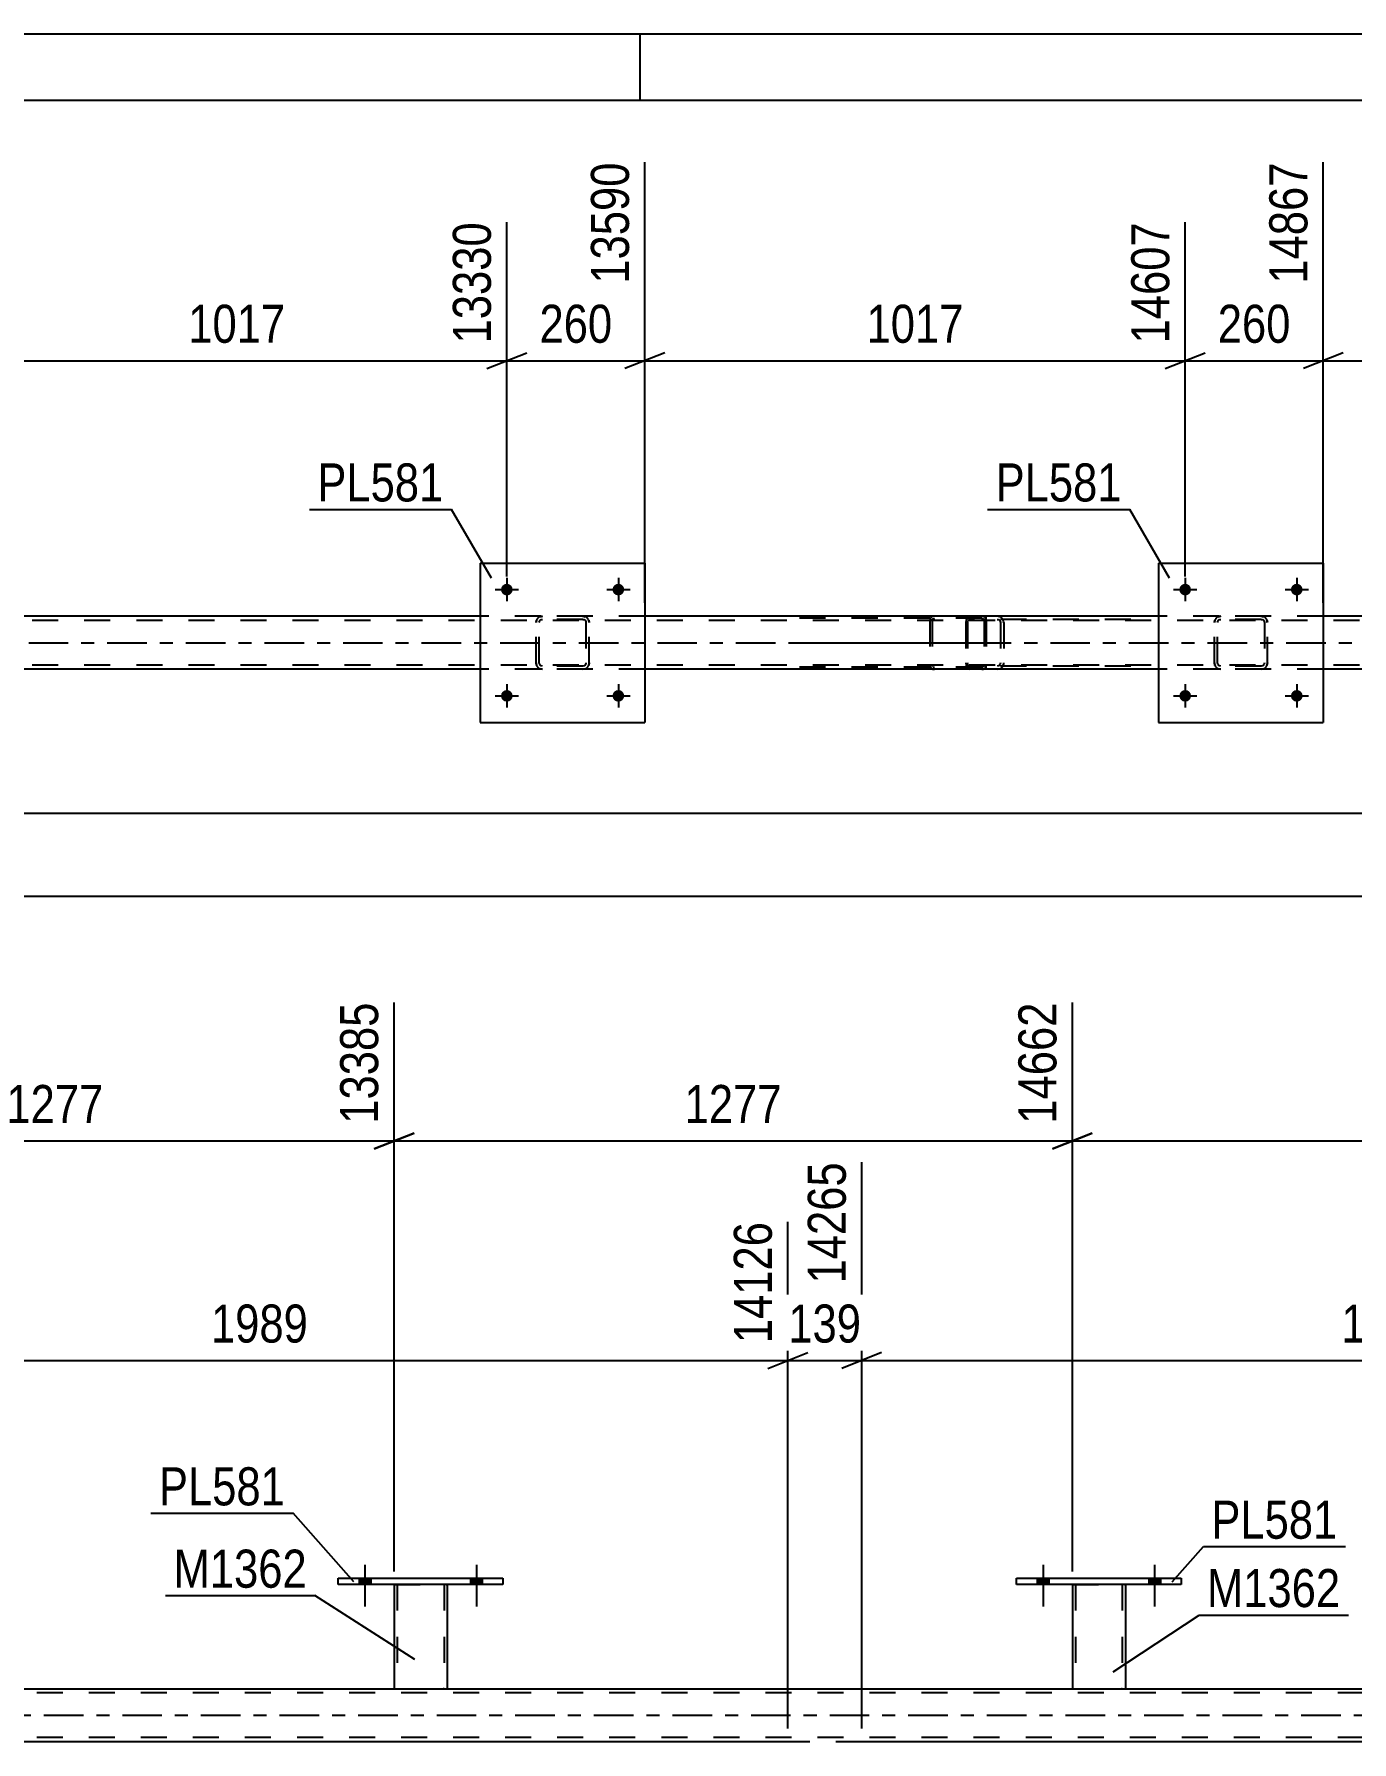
# Model space of a CAD drawing. Header units: millimetres. Extents: x 0 to 841, y 0 to 594.
# Drawn here: x 585.4 to 684.6, y 465.4 to 594 of the extents above; entities that cross this region are included whole.
import ezdxf

# ---------------------------------------------------------------- set-up
doc = ezdxf.new("R2010")
doc.units = ezdxf.units.MM
doc.linetypes.add('DXK_LINE_DOT2', pattern=[3.9198, 1.9599, -1.9599])
doc.linetypes.add('DXK_LINE_DOT3', pattern=[5.9187, 2.979, -0.9799, 0.9799, -0.9799])
doc.styles.add('Arial Narrow', font='ARIALN.TTF', dxfattribs={"height": 0.2})

# ---------------------------------------------------------------- blocks, each defined once
blk = doc.blocks.new('Unknown-318884897-1133')
at = {"color": 5, "linetype": 'Continuous'}
for p, q in [((841, 594), (0, 594)), ((631, 589), (631, 594)), ((836, 589), (5, 589))]:
    blk.add_line(p, q, dxfattribs=at)
blk = doc.blocks.new('Part-318884897-2855 - 2837')
at = {"color": 2, "linetype": 'Continuous'}
for p, q in [((670.05, 554.17), (670.05, 542.17)), ((670.05, 554.17), (682.45, 554.17)), ((682.45, 554.17), (682.45, 542.17)), ((670.05, 542.17), (682.45, 542.17))]:
    blk.add_line(p, q, dxfattribs=at)
blk = doc.blocks.new('Bolt-318884897-2897 - 2837')
at = {"linetype": 'Continuous'}
for points in [[(621.4, 544.17, -1), (620.52, 544.17, -1)], [(629.8, 544.17, -1), (628.92, 544.17, -1)]]:
    blk.add_hatch(color=1, dxfattribs=at).paths.add_polyline_path(points)
at = {"color": 1, "linetype": 'Continuous'}
for p, q in [((620.08, 544.17), (621.84, 544.17)), ((620.96, 545.05), (620.96, 543.29)), ((628.48, 544.17), (630.24, 544.17)), ((629.36, 545.05), (629.36, 543.29))]:
    blk.add_line(p, q, dxfattribs=at)
blk = doc.blocks.new('Bolt-318884897-2898 - 2837')
at = {"linetype": 'Continuous'}
for points in [[(621.4, 552.17, -1), (620.52, 552.17, -1)], [(629.8, 552.17, -1), (628.92, 552.17, -1)]]:
    blk.add_hatch(color=1, dxfattribs=at).paths.add_polyline_path(points)
at = {"color": 1, "linetype": 'Continuous'}
for p, q in [((620.96, 553.05), (620.96, 551.29)), ((629.36, 553.05), (629.36, 551.29)), ((620.08, 552.17), (621.84, 552.17)), ((628.48, 552.17), (630.24, 552.17))]:
    blk.add_line(p, q, dxfattribs=at)
blk = doc.blocks.new('Bolt-318884897-2899 - 2837')
at = {"linetype": 'Continuous'}
for points in [[(672.49, 544.17, -1), (671.61, 544.17, -1)], [(680.89, 544.17, -1), (680.01, 544.17, -1)]]:
    blk.add_hatch(color=1, dxfattribs=at).paths.add_polyline_path(points)
at = {"color": 1, "linetype": 'Continuous'}
for p, q in [((671.17, 544.17), (672.93, 544.17)), ((672.05, 545.05), (672.05, 543.29)), ((679.57, 544.17), (681.33, 544.17)), ((680.45, 545.05), (680.45, 543.29))]:
    blk.add_line(p, q, dxfattribs=at)
blk = doc.blocks.new('Bolt-318884897-2900 - 2837')
at = {"linetype": 'Continuous'}
for points in [[(672.49, 552.17, -1), (671.61, 552.17, -1)], [(680.89, 552.17, -1), (680.01, 552.17, -1)]]:
    blk.add_hatch(color=1, dxfattribs=at).paths.add_polyline_path(points)
at = {"color": 1, "linetype": 'Continuous'}
for p, q in [((672.05, 553.05), (672.05, 551.29)), ((680.45, 553.05), (680.45, 551.29)), ((671.17, 552.17), (672.93, 552.17)), ((679.57, 552.17), (681.33, 552.17))]:
    blk.add_line(p, q, dxfattribs=at)
blk = doc.blocks.new('Part-318884897-2944 - 2837')
at = {"color": 7, "linetype": 'DXK_LINE_DOT2'}
for p, q in [((623.16, 549.69), (623.2, 549.87)), ((623.2, 549.87), (623.16, 549.69)), ((623.16, 546.65), (623.16, 549.69)), ((623.4, 549.69), (623.42, 549.78)), ((623.4, 546.65), (623.4, 549.69)), ((623.42, 549.78), (623.48, 549.86)), ((623.46, 550.13), (623.64, 550.17)), ((623.64, 550.17), (623.46, 550.13)), ((623.48, 549.86), (623.55, 549.91)), ((623.55, 549.91), (623.64, 549.93)), ((626.68, 550.17), (623.64, 550.17)), ((626.68, 549.93), (623.64, 549.93)), ((626.68, 550.17), (626.87, 550.13)), ((626.87, 550.13), (626.68, 550.17)), ((626.68, 549.93), (626.78, 549.91)), ((626.78, 549.91), (626.85, 549.86)), ((626.85, 549.86), (626.91, 549.78)), ((626.91, 549.78), (626.92, 549.69)), ((626.92, 549.69), (626.92, 546.65)), ((627.13, 549.87), (627.16, 549.69)), ((627.16, 549.69), (627.13, 549.87)), ((627.16, 546.65), (627.16, 549.69)), ((623.2, 546.46), (623.16, 546.65)), ((623.16, 546.65), (623.2, 546.46)), ((623.42, 546.55), (623.4, 546.65)), ((623.48, 546.48), (623.42, 546.55)), ((626.91, 546.55), (626.85, 546.48)), ((626.92, 546.65), (626.91, 546.55)), ((627.16, 546.65), (627.13, 546.46)), ((627.13, 546.46), (627.16, 546.65)), ((623.64, 546.17), (623.46, 546.2)), ((623.46, 546.2), (623.64, 546.17)), ((623.55, 546.42), (623.48, 546.48)), ((623.64, 546.41), (623.55, 546.42)), ((626.68, 546.41), (623.64, 546.41)), ((626.68, 546.17), (623.64, 546.17)), ((626.78, 546.42), (626.68, 546.41)), ((626.87, 546.2), (626.68, 546.17)), ((626.68, 546.17), (626.87, 546.2)), ((626.85, 546.48), (626.78, 546.42))]:
    blk.add_line(p, q, dxfattribs=at)
at = {"color": 7, "linetype": 'DXK_LINE_DOT3'}
blk.add_line((625.16, 548.17), (625.16, 548.17), dxfattribs=at)
at = {"color": 7, "linetype": 'DXK_LINE_DOT2'}
for centre, start, end in [((623.64, 549.69), 112.5, 157.5), ((623.64, 549.69), 112.5, 157.5), ((626.68, 549.69), 22.5, 67.5), ((626.68, 549.69), 22.5, 67.5), ((623.64, 546.65), 202.5, 247.5), ((623.64, 546.65), 202.5, 247.5), ((626.68, 546.65), 292.5, 337.5), ((626.68, 546.65), 292.5, 337.5)]:
    blk.add_arc(centre, 0.48, start, end, dxfattribs=at)
blk = doc.blocks.new('Part-318884897-2949 - 2837')
at = {"color": 2, "linetype": 'Continuous'}
for p, q in [((618.96, 554.17), (618.96, 542.17)), ((618.96, 554.17), (631.36, 554.17)), ((631.36, 554.17), (631.36, 542.17)), ((618.96, 542.17), (631.36, 542.17))]:
    blk.add_line(p, q, dxfattribs=at)
blk = doc.blocks.new('Part-318884897-2950 - 2837')
at = {"color": 7, "linetype": 'DXK_LINE_DOT2'}
for p, q in [((674.25, 549.69), (674.28, 549.87)), ((674.28, 549.87), (674.25, 549.69)), ((674.25, 546.65), (674.25, 549.69)), ((674.49, 549.69), (674.5, 549.78)), ((674.49, 546.65), (674.49, 549.69)), ((674.5, 549.78), (674.56, 549.86)), ((674.54, 550.13), (674.73, 550.17)), ((674.73, 550.17), (674.54, 550.13)), ((674.56, 549.86), (674.63, 549.91)), ((674.63, 549.91), (674.73, 549.93)), ((677.77, 550.17), (674.73, 550.17)), ((677.77, 549.93), (674.73, 549.93)), ((677.77, 550.17), (677.95, 550.13)), ((677.95, 550.13), (677.77, 550.17)), ((677.77, 549.93), (677.86, 549.91)), ((677.86, 549.91), (677.94, 549.86)), ((677.94, 549.86), (677.99, 549.78)), ((677.99, 549.78), (678.01, 549.69)), ((678.01, 549.69), (678.01, 546.65)), ((678.21, 549.87), (678.25, 549.69)), ((678.25, 549.69), (678.21, 549.87)), ((678.25, 546.65), (678.25, 549.69)), ((674.28, 546.46), (674.25, 546.65)), ((674.25, 546.65), (674.28, 546.46)), ((674.5, 546.55), (674.49, 546.65)), ((674.56, 546.48), (674.5, 546.55)), ((677.99, 546.55), (677.94, 546.48)), ((678.01, 546.65), (677.99, 546.55)), ((678.25, 546.65), (678.21, 546.46)), ((678.21, 546.46), (678.25, 546.65)), ((674.73, 546.17), (674.54, 546.2)), ((674.54, 546.2), (674.73, 546.17)), ((674.63, 546.42), (674.56, 546.48)), ((674.73, 546.41), (674.63, 546.42)), ((677.77, 546.41), (674.73, 546.41)), ((677.77, 546.17), (674.73, 546.17)), ((677.86, 546.42), (677.77, 546.41)), ((677.95, 546.2), (677.77, 546.17)), ((677.77, 546.17), (677.95, 546.2)), ((677.94, 546.48), (677.86, 546.42))]:
    blk.add_line(p, q, dxfattribs=at)
at = {"color": 7, "linetype": 'DXK_LINE_DOT3'}
blk.add_line((676.25, 548.17), (676.25, 548.17), dxfattribs=at)
at = {"color": 7, "linetype": 'DXK_LINE_DOT2'}
for centre, start, end in [((674.73, 549.69), 112.5, 157.5), ((674.73, 549.69), 112.5, 157.5), ((677.77, 549.69), 22.5, 67.5), ((677.77, 549.69), 22.5, 67.5), ((674.73, 546.65), 202.5, 247.5), ((674.73, 546.65), 202.5, 247.5), ((677.77, 546.65), 292.5, 337.5), ((677.77, 546.65), 292.5, 337.5)]:
    blk.add_arc(centre, 0.48, start, end, dxfattribs=at)
blk = doc.blocks.new('Part-318884897-2970 - 2837')
at = {"color": 7, "linetype": 'DXK_LINE_DOT2'}
for p, q in [((655.55, 549.87), (655.53, 549.69)), ((655.53, 549.69), (655.53, 546.65)), ((655.6, 550.03), (655.55, 549.87)), ((655.69, 550.13), (655.6, 550.03)), ((655.66, 549.69), (655.67, 549.78)), ((655.66, 549.69), (655.66, 546.65)), ((655.67, 549.78), (655.7, 549.86)), ((655.8, 550.17), (655.69, 550.13)), ((655.7, 549.86), (655.74, 549.91)), ((655.74, 549.91), (655.8, 549.93)), ((667.95, 550.17), (655.8, 550.17)), ((667.95, 549.93), (655.8, 549.93)), ((657.07, 549.93), (657.07, 550.17)), ((658.08, 550.13), (657.89, 550.17)), ((657.89, 549.93), (657.98, 549.91)), ((657.98, 549.91), (658.07, 549.86)), ((658.07, 549.86), (658.12, 549.78)), ((658.12, 549.78), (658.14, 549.69)), ((658.14, 549.69), (658.14, 546.65)), ((658.37, 549.77), (658.35, 549.87)), ((658.39, 549.69), (658.37, 549.77)), ((658.39, 549.69), (658.39, 546.65)), ((655.53, 546.65), (655.55, 546.46)), ((655.67, 546.55), (655.66, 546.65)), ((655.69, 546.51), (655.67, 546.55)), ((658.12, 546.55), (658.07, 546.48)), ((658.14, 546.65), (658.12, 546.55)), ((658.35, 546.46), (658.38, 546.58)), ((658.38, 546.58), (658.39, 546.65)), ((655.55, 546.46), (655.6, 546.31)), ((655.6, 546.31), (655.69, 546.2)), ((655.7, 546.48), (655.69, 546.51)), ((655.69, 546.2), (655.8, 546.17)), ((655.74, 546.42), (655.7, 546.48)), ((655.8, 546.41), (655.74, 546.42)), ((667.95, 546.41), (655.8, 546.41)), ((667.95, 546.17), (655.8, 546.17)), ((657.07, 546.17), (657.07, 546.41)), ((657.98, 546.42), (657.89, 546.41)), ((657.89, 546.17), (658.08, 546.2)), ((658.07, 546.48), (657.98, 546.42))]:
    blk.add_line(p, q, dxfattribs=at)
for centre, start, end in [((657.9, 549.67), 23.8494, 68.8059), ((657.9, 546.66), 291.1941, 336.1506)]:
    blk.add_arc(centre, 0.492, start, end, dxfattribs=at)
blk = doc.blocks.new('Part-318884897-2974 - 2837')
at = {"color": 7, "linetype": 'DXK_LINE_DOT2'}
for p, q in [((656.73, 550.17), (641.4, 550.17)), ((656.73, 550.01), (641.4, 550.01)), ((652.84, 549.97), (652.82, 549.85)), ((652.82, 549.85), (652.82, 546.49)), ((652.99, 549.85), (653, 549.91)), ((652.99, 549.85), (652.99, 546.49)), ((653, 549.91), (653.04, 549.96)), ((653.16, 550.17), (653.03, 550.14)), ((653.04, 549.96), (653.09, 549.99)), ((653.09, 549.99), (653.16, 550.01)), ((656.86, 550.14), (656.73, 550.17)), ((656.73, 550.01), (656.8, 549.99)), ((656.8, 549.99), (656.82, 549.98)), ((656.82, 549.98), (656.85, 549.96)), ((656.85, 549.96), (656.89, 549.91)), ((656.89, 549.91), (656.9, 549.85)), ((656.9, 549.85), (656.9, 546.49)), ((657.07, 549.85), (657.05, 549.97)), ((657.07, 549.85), (657.07, 546.49)), ((656.73, 546.33), (641.4, 546.33)), ((656.73, 546.17), (641.4, 546.17)), ((652.82, 546.49), (652.84, 546.36)), ((653, 546.43), (652.99, 546.49)), ((653.04, 546.37), (653, 546.43)), ((653.03, 546.19), (653.16, 546.17)), ((653.04, 546.37), (653.07, 546.35)), ((653.07, 546.35), (653.09, 546.34)), ((653.09, 546.34), (653.16, 546.33)), ((656.8, 546.34), (656.73, 546.33)), ((656.73, 546.17), (656.86, 546.19)), ((656.85, 546.37), (656.8, 546.34)), ((656.89, 546.43), (656.85, 546.37)), ((656.9, 546.49), (656.89, 546.43)), ((657.05, 546.36), (657.07, 546.49))]:
    blk.add_line(p, q, dxfattribs=at)
at = {"color": 7, "linetype": 'DXK_LINE_DOT3'}
blk.add_line((643.19, 548.17), (658.36, 548.17), dxfattribs=at)
at = {"color": 7, "linetype": 'DXK_LINE_DOT2'}
for centre, start, end in [((653.14, 549.83), 110.7583, 155.68), ((656.75, 549.83), 24.32, 69.2417), ((653.14, 546.5), 204.32, 249.2417), ((656.75, 546.5), 290.7583, 335.68)]:
    blk.add_arc(centre, 0.331, start, end, dxfattribs=at)
blk = doc.blocks.new('Part-318884897-3047 - 2837')
at = {"color": 7, "linetype": 'DXK_LINE_DOT2'}
for p, q in [((751.81, 549.85), (87.78, 549.85)), ((631.36, 550.17), (618.96, 550.17)), ((682.45, 550.17), (670.05, 550.17)), ((751.81, 546.49), (87.78, 546.49)), ((631.36, 546.17), (618.96, 546.17)), ((682.45, 546.17), (670.05, 546.17))]:
    blk.add_line(p, q, dxfattribs=at)
at = {"color": 2, "linetype": 'Continuous'}
for p, q in [((618.96, 550.17), (580.28, 550.17)), ((670.05, 550.17), (631.36, 550.17)), ((721.13, 550.17), (682.45, 550.17)), ((618.96, 546.17), (580.28, 546.17)), ((670.05, 546.17), (631.36, 546.17)), ((721.13, 546.17), (682.45, 546.17))]:
    blk.add_line(p, q, dxfattribs=at)
at = {"color": 7, "linetype": 'DXK_LINE_DOT3'}
blk.add_line((87.78, 548.17), (751.81, 548.17), dxfattribs=at)
blk = doc.blocks.new('Part-318884897-3886 - 3819')
at = {"color": 2, "linetype": 'Continuous'}
for p, q in [((77.08, 469.4), (783.51, 469.4)), ((642.12, 465.4), (562.56, 465.4)), ((727.25, 465.4), (647.69, 465.4))]:
    blk.add_line(p, q, dxfattribs=at)
at = {"color": 7, "linetype": 'DXK_LINE_DOT2'}
for p, q in [((783.51, 469.08), (77.08, 469.08)), ((783.51, 465.72), (77.08, 465.72)), ((647.69, 465.4), (642.12, 465.4))]:
    blk.add_line(p, q, dxfattribs=at)
at = {"color": 7, "linetype": 'DXK_LINE_DOT3'}
blk.add_line((77.08, 467.4), (783.51, 467.4), dxfattribs=at)
blk = doc.blocks.new('Bolt-318884897-4230 - 3819')
at = {"linetype": 'Continuous'}
for points in [[(660.91, 477.24), (661.79, 477.24), (661.79, 477.72), (660.91, 477.72)], [(669.31, 477.24), (670.19, 477.24), (670.19, 477.72), (669.31, 477.72)]]:
    blk.add_hatch(color=1, dxfattribs=at).paths.add_polyline_path(points)
at = {"color": 1, "linetype": 'Continuous'}
for p, q in [((661.35, 478.72), (661.35, 475.6)), ((669.75, 478.72), (669.75, 475.6)), ((660.91, 477.72), (660.91, 477.24)), ((661.79, 477.72), (661.79, 477.24)), ((669.31, 477.72), (669.31, 477.24)), ((670.19, 477.72), (670.19, 477.24))]:
    blk.add_line(p, q, dxfattribs=at)
blk = doc.blocks.new('Part-318884897-4177 - 3819')
at = {"color": 2, "linetype": 'Continuous'}
for p, q in [((612.47, 477.24), (612.47, 469.4)), ((616.47, 477.24), (616.47, 469.4)), ((612.47, 469.4), (616.47, 469.4))]:
    blk.add_line(p, q, dxfattribs=at)
at = {"color": 7, "linetype": 'DXK_LINE_DOT2'}
for p, q in [((612.47, 477.24), (616.47, 477.24)), ((612.47, 477.24), (612.47, 477.24)), ((612.47, 477.24), (612.47, 477.24)), ((612.71, 477.24), (612.71, 469.4)), ((616.23, 477.24), (616.23, 469.4)), ((616.47, 477.24), (616.47, 477.24)), ((616.47, 477.24), (616.47, 477.24)), ((616.21, 469.4), (616.17, 469.4)), ((616.17, 469.4), (616.21, 469.4)), ((616.23, 469.4), (616.21, 469.4)), ((616.21, 469.4), (616.23, 469.4))]:
    blk.add_line(p, q, dxfattribs=at)
blk = doc.blocks.new('Part-318884897-4182 - 3819')
at = {"color": 2, "linetype": 'Continuous'}
for p, q in [((608.27, 477.72), (620.67, 477.72)), ((608.27, 477.24), (608.27, 477.72)), ((620.67, 477.24), (608.27, 477.24)), ((620.67, 477.72), (620.67, 477.24))]:
    blk.add_line(p, q, dxfattribs=at)
blk = doc.blocks.new('Part-318884897-4187 - 3819')
at = {"color": 2, "linetype": 'Continuous'}
for p, q in [((663.55, 477.24), (663.55, 469.4)), ((667.55, 477.24), (667.55, 469.4)), ((663.55, 469.4), (667.55, 469.4))]:
    blk.add_line(p, q, dxfattribs=at)
at = {"color": 7, "linetype": 'DXK_LINE_DOT2'}
for p, q in [((663.55, 477.24), (667.55, 477.24)), ((663.55, 477.24), (663.55, 477.24)), ((663.55, 477.24), (663.55, 477.24)), ((663.79, 477.24), (663.79, 469.4)), ((667.31, 477.24), (667.31, 469.4)), ((667.55, 477.24), (667.55, 477.24)), ((667.55, 477.24), (667.55, 477.24)), ((667.29, 469.4), (667.25, 469.4)), ((667.25, 469.4), (667.29, 469.4)), ((667.31, 469.4), (667.29, 469.4)), ((667.29, 469.4), (667.31, 469.4))]:
    blk.add_line(p, q, dxfattribs=at)
blk = doc.blocks.new('Part-318884897-4192 - 3819')
at = {"color": 2, "linetype": 'Continuous'}
for p, q in [((659.35, 477.72), (671.75, 477.72)), ((659.35, 477.24), (659.35, 477.72)), ((671.75, 477.24), (659.35, 477.24)), ((671.75, 477.72), (671.75, 477.24))]:
    blk.add_line(p, q, dxfattribs=at)
blk = doc.blocks.new('Bolt-318884897-4229 - 3819')
at = {"linetype": 'Continuous'}
for points in [[(660.91, 477.24), (661.79, 477.24), (661.79, 477.72), (660.91, 477.72)], [(669.31, 477.24), (670.19, 477.24), (670.19, 477.72), (669.31, 477.72)]]:
    blk.add_hatch(color=1, dxfattribs=at).paths.add_polyline_path(points)
at = {"color": 1, "linetype": 'Continuous'}
for p, q in [((661.35, 478.72), (661.35, 475.6)), ((669.75, 478.72), (669.75, 475.6)), ((660.91, 477.72), (660.91, 477.24)), ((661.79, 477.72), (661.79, 477.24)), ((669.31, 477.72), (669.31, 477.24)), ((670.19, 477.72), (670.19, 477.24))]:
    blk.add_line(p, q, dxfattribs=at)
blk = doc.blocks.new('Bolt-318884897-4243 - 3819')
at = {"linetype": 'Continuous'}
for points in [[(609.83, 477.24), (610.71, 477.24), (610.71, 477.72), (609.83, 477.72)], [(618.23, 477.24), (619.11, 477.24), (619.11, 477.72), (618.23, 477.72)]]:
    blk.add_hatch(color=1, dxfattribs=at).paths.add_polyline_path(points)
at = {"color": 1, "linetype": 'Continuous'}
for p, q in [((610.27, 478.72), (610.27, 475.6)), ((618.67, 478.72), (618.67, 475.6)), ((609.83, 477.72), (609.83, 477.24)), ((610.71, 477.72), (610.71, 477.24)), ((618.23, 477.72), (618.23, 477.24)), ((619.11, 477.72), (619.11, 477.24))]:
    blk.add_line(p, q, dxfattribs=at)
blk = doc.blocks.new('Bolt-318884897-4244 - 3819')
at = {"linetype": 'Continuous'}
for points in [[(609.83, 477.24), (610.71, 477.24), (610.71, 477.72), (609.83, 477.72)], [(618.23, 477.24), (619.11, 477.24), (619.11, 477.72), (618.23, 477.72)]]:
    blk.add_hatch(color=1, dxfattribs=at).paths.add_polyline_path(points)
at = {"color": 1, "linetype": 'Continuous'}
for p, q in [((610.27, 478.72), (610.27, 475.6)), ((618.67, 478.72), (618.67, 475.6)), ((609.83, 477.72), (609.83, 477.24)), ((610.71, 477.72), (610.71, 477.24)), ((618.23, 477.72), (618.23, 477.24)), ((619.11, 477.72), (619.11, 477.24))]:
    blk.add_line(p, q, dxfattribs=at)
blk = doc.blocks.new('StraightDimension-318884897-3218 - 2837')
at = {"color": 7, "linetype": 'Continuous'}
for p, q in [((631.36, 551.17), (631.36, 584.35)), ((620.96, 553.17), (620.96, 579.85)), ((619.46, 568.81), (622.46, 570.01)), ((632.86, 570.01), (629.86, 568.81)), ((620.96, 569.41), (631.36, 569.41))]:
    blk.add_line(p, q, dxfattribs=at)
at = {"color": 0}
blk.add_wipeout([(629.51, 570.16), (629.51, 574.36), (622.82, 574.36), (622.82, 570.16)], dxfattribs=at)
at = {"color": 3, "style": 'Arial Narrow'}
blk.add_text('260', height=2.863, dxfattribs=at).set_placement((623.42, 570.76))
at = {"color": 0, "linetype": 'Continuous'}
blk.add_wipeout([(630.76, 584.95), (626.56, 584.95), (626.56, 574.61), (630.76, 574.61)], dxfattribs=at)
at = {"color": 3, "linetype": 'Continuous', "style": 'Arial Narrow'}
blk.add_text('13590', height=2.863, rotation=90.0002, dxfattribs=at).set_placement((630.16, 575.21))
blk = doc.blocks.new('StraightDimension-318884897-3080 - 2837')
at = {"color": 7, "linetype": 'Continuous'}
blk.add_line((87.13, 529.08), (794.37, 529.08), dxfattribs=at)
blk = doc.blocks.new('StraightDimension-318884897-3158 - 2837')
at = {"color": 7, "linetype": 'Continuous'}
for p, q in [((682.45, 551.17), (682.45, 584.35)), ((723.13, 553.17), (723.13, 579.85)), ((683.95, 570.01), (680.95, 568.81)), ((721.63, 568.81), (724.63, 570.01)), ((682.45, 569.41), (723.13, 569.41))]:
    blk.add_line(p, q, dxfattribs=at)
at = {"color": 0}
blk.add_wipeout([(707.04, 570.16), (707.04, 574.36), (698.53, 574.36), (698.53, 570.16)], dxfattribs=at)
at = {"color": 3, "style": 'Arial Narrow'}
blk.add_text('1017', height=2.863, dxfattribs=at).set_placement((699.13, 570.76))
at = {"color": 0, "linetype": 'Continuous'}
blk.add_wipeout([(722.53, 580.45), (718.33, 580.45), (718.33, 570.11), (722.53, 570.11)], dxfattribs=at)
at = {"color": 3, "linetype": 'Continuous', "style": 'Arial Narrow'}
blk.add_text('15884', height=2.863, rotation=90.0002, dxfattribs=at).set_placement((721.93, 570.71))
blk = doc.blocks.new('StraightDimension-318884897-3178 - 2837')
at = {"color": 7, "linetype": 'Continuous'}
for p, q in [((682.45, 551.17), (682.45, 584.35)), ((672.05, 553.17), (672.05, 579.85)), ((670.55, 568.81), (673.55, 570.01)), ((683.95, 570.01), (680.95, 568.81)), ((672.05, 569.41), (682.45, 569.41))]:
    blk.add_line(p, q, dxfattribs=at)
at = {"color": 0}
blk.add_wipeout([(680.59, 570.16), (680.59, 574.36), (673.9, 574.36), (673.9, 570.16)], dxfattribs=at)
at = {"color": 3, "style": 'Arial Narrow'}
blk.add_text('260', height=2.863, dxfattribs=at).set_placement((674.5, 570.76))
at = {"color": 0, "linetype": 'Continuous'}
blk.add_wipeout([(681.85, 584.95), (677.65, 584.95), (677.65, 574.61), (681.85, 574.61)], dxfattribs=at)
at = {"color": 3, "linetype": 'Continuous', "style": 'Arial Narrow'}
blk.add_text('14867', height=2.863, rotation=90.0002, dxfattribs=at).set_placement((681.25, 575.21))
blk = doc.blocks.new('StraightDimension-318884897-3198 - 2837')
at = {"color": 7, "linetype": 'Continuous'}
for p, q in [((631.36, 551.17), (631.36, 584.35)), ((672.05, 553.17), (672.05, 579.85)), ((632.86, 570.01), (629.86, 568.81)), ((670.55, 568.81), (673.55, 570.01)), ((631.36, 569.41), (672.05, 569.41))]:
    blk.add_line(p, q, dxfattribs=at)
at = {"color": 0}
blk.add_wipeout([(655.96, 570.16), (655.96, 574.36), (647.45, 574.36), (647.45, 570.16)], dxfattribs=at)
at = {"color": 3, "style": 'Arial Narrow'}
blk.add_text('1017', height=2.863, dxfattribs=at).set_placement((648.05, 570.76))
at = {"color": 0, "linetype": 'Continuous'}
blk.add_wipeout([(671.45, 580.45), (667.25, 580.45), (667.25, 570.11), (671.45, 570.11)], dxfattribs=at)
at = {"color": 3, "linetype": 'Continuous', "style": 'Arial Narrow'}
blk.add_text('14607', height=2.863, rotation=90.0002, dxfattribs=at).set_placement((670.85, 570.71))
blk = doc.blocks.new('StraightDimension-318884897-3238 - 2837')
at = {"color": 7, "linetype": 'Continuous'}
for p, q in [((580.28, 551.17), (580.28, 584.35)), ((620.96, 553.17), (620.96, 579.85)), ((581.78, 570.01), (578.78, 568.81)), ((619.46, 568.81), (622.46, 570.01)), ((580.28, 569.41), (620.96, 569.41))]:
    blk.add_line(p, q, dxfattribs=at)
at = {"color": 0}
blk.add_wipeout([(604.88, 570.16), (604.88, 574.36), (596.37, 574.36), (596.37, 570.16)], dxfattribs=at)
at = {"color": 3, "style": 'Arial Narrow'}
blk.add_text('1017', height=2.863, dxfattribs=at).set_placement((596.97, 570.76))
at = {"color": 0, "linetype": 'Continuous'}
blk.add_wipeout([(620.36, 580.45), (616.16, 580.45), (616.16, 570.11), (620.36, 570.11)], dxfattribs=at)
at = {"color": 3, "linetype": 'Continuous', "style": 'Arial Narrow'}
blk.add_text('13330', height=2.863, rotation=90.0002, dxfattribs=at).set_placement((619.76, 570.71))
blk = doc.blocks.new('StraightDimension-318884897-3648 - 2837')
at = {"color": 7, "linetype": 'Continuous'}
blk.add_line((87.77, 535.34), (793.73, 535.34), dxfattribs=at)
blk = doc.blocks.new('StraightDimension-318884897-4357 - 3819')
at = {"color": 7, "linetype": 'Continuous'}
for p, q in [((647.69, 466.4), (647.69, 509.06)), ((727.25, 466.4), (727.25, 504.56)), ((649.19, 494.72), (646.19, 493.52)), ((647.69, 494.12), (727.25, 494.12)), ((725.75, 493.52), (728.75, 494.72))]:
    blk.add_line(p, q, dxfattribs=at)
at = {"color": 0}
blk.add_wipeout([(691.73, 494.87), (691.73, 499.07), (683.21, 499.07), (683.21, 494.87)], dxfattribs=at)
at = {"color": 3, "style": 'Arial Narrow'}
blk.add_text('1989', height=2.863, dxfattribs=at).set_placement((683.81, 495.47))
at = {"color": 0, "linetype": 'Continuous'}
blk.add_wipeout([(726.65, 505.16), (722.45, 505.16), (722.45, 494.82), (726.65, 494.82)], dxfattribs=at)
at = {"color": 3, "linetype": 'Continuous', "style": 'Arial Narrow'}
blk.add_text('16254', height=2.863, rotation=90.0002, dxfattribs=at).set_placement((726.05, 495.42))
blk = doc.blocks.new('StraightDimension-318884897-4396 - 3819')
at = {"color": 7, "linetype": 'Continuous'}
for p, q in [((562.56, 466.4), (562.56, 509.06)), ((642.12, 466.4), (642.12, 504.56)), ((564.06, 494.72), (561.06, 493.52)), ((562.56, 494.12), (642.12, 494.12)), ((640.62, 493.52), (643.62, 494.72))]:
    blk.add_line(p, q, dxfattribs=at)
at = {"color": 0}
blk.add_wipeout([(606.59, 494.87), (606.59, 499.07), (598.08, 499.07), (598.08, 494.87)], dxfattribs=at)
at = {"color": 3, "style": 'Arial Narrow'}
blk.add_text('1989', height=2.863, dxfattribs=at).set_placement((598.68, 495.47))
at = {"color": 0, "linetype": 'Continuous'}
blk.add_wipeout([(641.52, 505.16), (637.32, 505.16), (637.32, 494.82), (641.52, 494.82)], dxfattribs=at)
at = {"color": 3, "linetype": 'Continuous', "style": 'Arial Narrow'}
blk.add_text('14126', height=2.863, rotation=90.0002, dxfattribs=at).set_placement((640.92, 495.42))
blk = doc.blocks.new('StraightDimension-318884897-4377 - 3819')
at = {"color": 7, "linetype": 'Continuous'}
for p, q in [((647.69, 466.4), (647.69, 509.06)), ((642.12, 466.4), (642.12, 504.56)), ((640.62, 493.52), (643.62, 494.72)), ((642.12, 494.12), (647.69, 494.12)), ((649.19, 494.72), (646.19, 493.52))]:
    blk.add_line(p, q, dxfattribs=at)
at = {"color": 0}
blk.add_wipeout([(648.25, 494.87), (648.25, 499.07), (641.56, 499.07), (641.56, 494.87)], dxfattribs=at)
at = {"color": 3, "style": 'Arial Narrow'}
blk.add_text('139', height=2.863, dxfattribs=at).set_placement((642.16, 495.47))
at = {"color": 0, "linetype": 'Continuous'}
blk.add_wipeout([(647.09, 509.66), (642.89, 509.66), (642.89, 499.32), (647.09, 499.32)], dxfattribs=at)
at = {"color": 3, "linetype": 'Continuous', "style": 'Arial Narrow'}
blk.add_text('14265', height=2.863, rotation=90.0002, dxfattribs=at).set_placement((646.49, 499.92))
blk = doc.blocks.new('StraightDimension-318884897-5194 - 3819')
at = {"color": 7, "linetype": 'Continuous'}
for p, q in [((561.38, 478.24), (561.38, 521.09)), ((612.47, 478.24), (612.47, 521.09)), ((562.88, 511.25), (559.88, 510.05)), ((561.38, 510.65), (612.47, 510.65)), ((610.97, 510.05), (613.97, 511.25))]:
    blk.add_line(p, q, dxfattribs=at)
at = {"color": 0}
blk.add_wipeout([(591.18, 511.4), (591.18, 515.6), (582.67, 515.6), (582.67, 511.4)], dxfattribs=at)
at = {"color": 3, "style": 'Arial Narrow'}
blk.add_text('1277', height=2.863, dxfattribs=at).set_placement((583.27, 512))
at = {"color": 0, "linetype": 'Continuous'}
blk.add_wipeout([(611.87, 521.69), (607.67, 521.69), (607.67, 511.35), (611.87, 511.35)], dxfattribs=at)
at = {"color": 3, "linetype": 'Continuous', "style": 'Arial Narrow'}
blk.add_text('13385', height=2.863, rotation=90.0002, dxfattribs=at).set_placement((611.27, 511.95))
blk = doc.blocks.new('StraightDimension-318884897-5204 - 3819')
at = {"color": 7, "linetype": 'Continuous'}
for p, q in [((612.47, 478.24), (612.47, 521.09)), ((663.55, 478.24), (663.55, 521.09)), ((613.97, 511.25), (610.97, 510.05)), ((612.47, 510.65), (663.55, 510.65)), ((662.05, 510.05), (665.05, 511.25))]:
    blk.add_line(p, q, dxfattribs=at)
at = {"color": 0}
blk.add_wipeout([(642.26, 511.4), (642.26, 515.6), (633.75, 515.6), (633.75, 511.4)], dxfattribs=at)
at = {"color": 3, "style": 'Arial Narrow'}
blk.add_text('1277', height=2.863, dxfattribs=at).set_placement((634.35, 512))
at = {"color": 0, "linetype": 'Continuous'}
blk.add_wipeout([(662.95, 521.69), (658.75, 521.69), (658.75, 511.35), (662.95, 511.35)], dxfattribs=at)
at = {"color": 3, "linetype": 'Continuous', "style": 'Arial Narrow'}
blk.add_text('14662', height=2.863, rotation=90.0002, dxfattribs=at).set_placement((662.35, 511.95))
blk = doc.blocks.new('StraightDimension-318884897-5214 - 3819')
at = {"color": 7, "linetype": 'Continuous'}
for p, q in [((663.55, 478.24), (663.55, 521.09)), ((714.63, 478.24), (714.63, 521.09)), ((665.05, 511.25), (662.05, 510.05)), ((663.55, 510.65), (714.63, 510.65)), ((713.13, 510.05), (716.13, 511.25))]:
    blk.add_line(p, q, dxfattribs=at)
at = {"color": 0}
blk.add_wipeout([(693.34, 511.4), (693.34, 515.6), (684.83, 515.6), (684.83, 511.4)], dxfattribs=at)
at = {"color": 3, "style": 'Arial Narrow'}
blk.add_text('1277', height=2.863, dxfattribs=at).set_placement((685.43, 512))
at = {"color": 0, "linetype": 'Continuous'}
blk.add_wipeout([(714.03, 521.69), (709.83, 521.69), (709.83, 511.35), (714.03, 511.35)], dxfattribs=at)
at = {"color": 3, "linetype": 'Continuous', "style": 'Arial Narrow'}
blk.add_text('15939', height=2.863, rotation=90.0002, dxfattribs=at).set_placement((713.43, 511.95))
blk = doc.blocks.new('Mark-318884897-2851 - 2837')
at = {"color": 0}
blk.add_wipeout([(667.28, 558.81), (667.28, 561.81), (657.77, 561.81), (657.77, 558.81)], dxfattribs=at)
blk.add_wipeout([(667.28, 558.81), (667.28, 561.81), (657.77, 561.81), (657.77, 558.81)], dxfattribs=at)
at = {"color": 30, "linetype": 'Continuous'}
for p in [(657.17, 558.21), (670.88, 553.02)]:
    blk.add_line(p, (667.88, 558.21), dxfattribs=at)
at = {"color": 3, "style": 'Arial Narrow'}
blk.add_text('PL581', height=2.863, dxfattribs=at).set_placement((657.77, 558.81))
blk = doc.blocks.new('Mark-318884897-2945 - 2837')
at = {"color": 0}
blk.add_wipeout([(616.2, 558.81), (616.2, 561.81), (606.69, 561.81), (606.69, 558.81)], dxfattribs=at)
blk.add_wipeout([(616.2, 558.81), (616.2, 561.81), (606.69, 561.81), (606.69, 558.81)], dxfattribs=at)
at = {"color": 30, "linetype": 'Continuous'}
for p in [(606.09, 558.21), (619.8, 553.02)]:
    blk.add_line(p, (616.8, 558.21), dxfattribs=at)
at = {"color": 3, "style": 'Arial Narrow'}
blk.add_text('PL581', height=2.863, dxfattribs=at).set_placement((606.69, 558.81))
blk = doc.blocks.new('Mark-318884897-4178 - 3819')
at = {"color": 0}
blk.add_wipeout([(604.26, 483.21), (604.26, 486.21), (594.76, 486.21), (594.76, 483.21)], dxfattribs=at)
blk.add_wipeout([(604.26, 483.21), (604.26, 486.21), (594.76, 486.21), (594.76, 483.21)], dxfattribs=at)
at = {"color": 30, "linetype": 'Continuous'}
for p in [(594.16, 482.61), (609.45, 477.46)]:
    blk.add_line(p, (604.86, 482.61), dxfattribs=at)
at = {"color": 3, "style": 'Arial Narrow'}
blk.add_text('PL581', height=2.863, dxfattribs=at).set_placement((594.76, 483.21))
blk = doc.blocks.new('Mark-318884897-4173 - 3819')
at = {"color": 0}
blk.add_wipeout([(605.91, 477.01), (605.91, 480.01), (595.86, 480.01), (595.86, 477.01)], dxfattribs=at)
blk.add_wipeout([(605.91, 477.01), (605.91, 480.01), (595.86, 480.01), (595.86, 477.01)], dxfattribs=at)
at = {"color": 30, "linetype": 'Continuous'}
for p in [(595.26, 476.41), (614.02, 471.61)]:
    blk.add_line(p, (606.51, 476.41), dxfattribs=at)
at = {"color": 3, "style": 'Arial Narrow'}
blk.add_text('M1362', height=2.863, dxfattribs=at).set_placement((595.86, 477.01))
blk = doc.blocks.new('Mark-318884897-4183 - 3819')
at = {"color": 0}
blk.add_wipeout([(683.74, 475.55), (683.74, 478.55), (673.69, 478.55), (673.69, 475.55)], dxfattribs=at)
blk.add_wipeout([(683.74, 475.55), (683.74, 478.55), (673.69, 478.55), (673.69, 475.55)], dxfattribs=at)
at = {"color": 30, "linetype": 'Continuous'}
for p, q in [((666.62, 470.68), (673.09, 474.95)), ((673.09, 474.95), (684.34, 474.95))]:
    blk.add_line(p, q, dxfattribs=at)
at = {"color": 3, "style": 'Arial Narrow'}
blk.add_text('M1362', height=2.863, dxfattribs=at).set_placement((673.69, 475.55))
blk = doc.blocks.new('Mark-318884897-4188 - 3819')
at = {"color": 0}
blk.add_wipeout([(683.52, 480.7), (683.52, 483.7), (674.02, 483.7), (674.02, 480.7)], dxfattribs=at)
blk.add_wipeout([(683.52, 480.7), (683.52, 483.7), (674.02, 483.7), (674.02, 480.7)], dxfattribs=at)
at = {"color": 30, "linetype": 'Continuous'}
for p, q in [((671.07, 477.44), (673.42, 480.1)), ((673.42, 480.1), (684.12, 480.1))]:
    blk.add_line(p, q, dxfattribs=at)
at = {"color": 3, "style": 'Arial Narrow'}
blk.add_text('PL581', height=2.863, dxfattribs=at).set_placement((674.02, 480.7))

msp = doc.modelspace()

# ---------------------------------------------------------------- block references
for name in ['Unknown-318884897-1133', 'Part-318884897-2949 - 2837', 'Bolt-318884897-2898 - 2837', 'Part-318884897-2855 - 2837', 'Bolt-318884897-2900 - 2837', 'Part-318884897-3047 - 2837', 'Part-318884897-2944 - 2837', 'Part-318884897-2974 - 2837', 'Part-318884897-2970 - 2837', 'Part-318884897-2950 - 2837', 'Bolt-318884897-2897 - 2837', 'Bolt-318884897-2899 - 2837', 'Bolt-318884897-4243 - 3819', 'Bolt-318884897-4244 - 3819', 'Bolt-318884897-4230 - 3819', 'Bolt-318884897-4229 - 3819', 'Part-318884897-4182 - 3819', 'Part-318884897-4177 - 3819', 'Part-318884897-4192 - 3819', 'Part-318884897-4187 - 3819', 'Part-318884897-3886 - 3819']:
    msp.add_blockref(name, (0, 0))

# ---------------------------------------------------------------- next in the draw order: block references
for name in ['StraightDimension-318884897-3218 - 2837', 'StraightDimension-318884897-3158 - 2837', 'StraightDimension-318884897-3080 - 2837', 'StraightDimension-318884897-4396 - 3819', 'StraightDimension-318884897-4357 - 3819']:
    msp.add_blockref(name, (0, 0))

# ---------------------------------------------------------------- next in the draw order: block references
for name in ['StraightDimension-318884897-3238 - 2837', 'StraightDimension-318884897-3178 - 2837', 'StraightDimension-318884897-3648 - 2837', 'StraightDimension-318884897-5194 - 3819', 'StraightDimension-318884897-4377 - 3819']:
    msp.add_blockref(name, (0, 0))

# ---------------------------------------------------------------- next in the draw order: block references
for name in ['StraightDimension-318884897-3198 - 2837', 'Mark-318884897-2945 - 2837', 'StraightDimension-318884897-5204 - 3819', 'Mark-318884897-4178 - 3819']:
    msp.add_blockref(name, (0, 0))

# ---------------------------------------------------------------- next in the draw order: block references
for name in ['Mark-318884897-2851 - 2837', 'StraightDimension-318884897-5214 - 3819', 'Mark-318884897-4173 - 3819']:
    msp.add_blockref(name, (0, 0))

# ---------------------------------------------------------------- next in the draw order: block references
msp.add_blockref('Mark-318884897-4183 - 3819', (0, 0))

# ---------------------------------------------------------------- next in the draw order: block references
msp.add_blockref('Mark-318884897-4188 - 3819', (0, 0))

doc.saveas('drawing.dxf')
